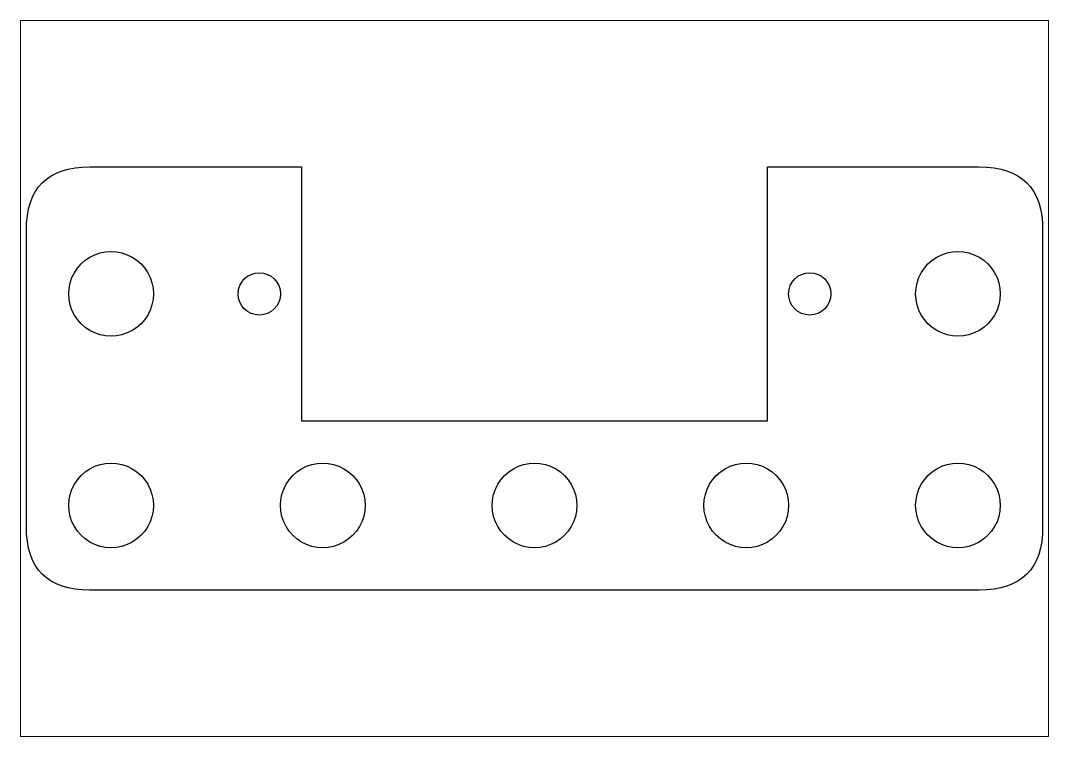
# Paper-space layout 'Layout1' of a CAD drawing. Extents: x 29 to 258, y 20 to 180.
# The model-space entities are those that its viewports show. They can reach past a viewport. Long polylines and large blocks are cut down to what shows.
import ezdxf

# ---------------------------------------------------------------- set-up
doc = ezdxf.new("R2010")
doc.units = 0
doc.layers.get('0').update_dxf_attribs({"linetype": 'CONTINUOUS'})
doc.layers.add('LAYER_1', color=7, linetype='CONTINUOUS')

msp = doc.modelspace()

# ---------------------------------------------------------------- linework, layer by layer
at = {"layer": 'LAYER_1', "color": 7}
for p, q in [((12, 42.999999), (21.999999, 43.000001)), ((21.999999, 43.000001), (22, 31)), ((43.999999, 31), (43.999999, 43.000001)), ((43.999999, 43.000001), (53.999999, 42.999999)), ((9, 25.999999), (9, 39.999999)), ((56.999999, 39.999999), (56.999999, 25.999999)), ((15, 36.999997), (15, 36.999997)), ((55, 36.999997), (55, 36.999997)), ((22, 31), (43.999999, 31)), ((15, 27), (15, 27)), ((25, 27), (25, 27)), ((34.999999, 27), (34.999999, 27)), ((45.000001, 27), (45.000001, 27)), ((55, 27), (55, 27)), ((53.999999, 22.999999), (12, 22.999999))]:
    msp.add_line(p, q, dxfattribs=at)
at = {"layer": 'LAYER_1', "color": 1}
for p, q in [((21, 36.999999), (21, 36.999999)), ((46.999999, 36.999999), (46.999999, 36.999999))]:
    msp.add_line(p, q, dxfattribs=at)
at = {"layer": 'LAYER_1', "color": 7}
for points in [[(9, 39.999999), (9, 42.000001), (10, 42.999999), (12, 42.999999)], [(53.999999, 42.999999), (56.000001, 42.999999), (56.999999, 42.000001), (56.999999, 39.999999)], [(12, 38.732047), (12.618802, 39.089313), (13.381198, 39.089313), (14, 38.732047)], [(52, 38.732047), (52.618802, 39.089313), (53.381198, 39.089313), (54, 38.732047)], [(11, 36.999997), (11, 37.714528), (11.381198, 38.374782), (12, 38.732047)], [(14, 38.732047), (14.618802, 38.374782), (15, 37.714528), (15, 36.999997)], [(51, 36.999997), (51, 37.714528), (51.381198, 38.374782), (52, 38.732047)], [(54, 38.732047), (54.618802, 38.374782), (55, 37.714528), (55, 36.999997)], [(12, 35.267946), (11.381198, 35.625211), (11, 36.285465), (11, 36.999997)], [(15, 36.999997), (15, 36.285465), (14.618802, 35.625211), (14, 35.267946)], [(52, 35.267946), (51.381198, 35.625211), (51, 36.285465), (51, 36.999997)], [(55, 36.999997), (55, 36.285465), (54.618802, 35.625211), (54, 35.267946)], [(14, 35.267946), (13.381198, 34.91068), (12.618802, 34.91068), (12, 35.267946)], [(54, 35.267946), (53.381198, 34.91068), (52.618802, 34.91068), (52, 35.267946)], [(11, 27), (11, 27.714531), (11.381198, 28.374785), (12, 28.73205)], [(12, 28.73205), (12.618802, 29.089316), (13.381198, 29.089316), (14, 28.73205)], [(14, 28.73205), (14.618802, 28.374785), (15, 27.714531), (15, 27)], [(21, 27), (21, 27.714531), (21.381198, 28.374785), (22, 28.73205)], [(22, 28.73205), (22.618802, 29.089316), (23.381198, 29.089316), (24, 28.73205)], [(24, 28.73205), (24.618802, 28.374785), (25, 27.714531), (25, 27)], [(30.999999, 27), (30.999999, 27.714531), (31.381197, 28.374785), (31.999999, 28.73205)], [(31.999999, 28.73205), (32.618801, 29.089316), (33.381197, 29.089316), (33.999999, 28.73205)], [(33.999999, 28.73205), (34.618801, 28.374785), (34.999999, 27.714531), (34.999999, 27)], [(41.000001, 27), (41.000001, 27.714531), (41.381198, 28.374785), (42.000001, 28.73205)], [(42.000001, 28.73205), (42.618803, 29.089316), (43.381198, 29.089316), (44.000001, 28.73205)], [(44.000001, 28.73205), (44.618803, 28.374785), (45.000001, 27.714531), (45.000001, 27)], [(51, 27), (51, 27.714531), (51.381198, 28.374785), (52, 28.73205)], [(52, 28.73205), (52.618802, 29.089316), (53.381198, 29.089316), (54, 28.73205)], [(54, 28.73205), (54.618802, 28.374785), (55, 27.714531), (55, 27)], [(12, 25.267949), (11.381198, 25.625214), (11, 26.285468), (11, 27)], [(15, 27), (15, 26.285468), (14.618802, 25.625214), (14, 25.267949)], [(22, 25.267949), (21.381198, 25.625214), (21, 26.285468), (21, 27)], [(25, 27), (25, 26.285468), (24.618802, 25.625214), (24, 25.267949)], [(31.999999, 25.267949), (31.381197, 25.625214), (30.999999, 26.285468), (30.999999, 27)], [(34.999999, 27), (34.999999, 26.285468), (34.618801, 25.625214), (33.999999, 25.267949)], [(42.000001, 25.267949), (41.381198, 25.625214), (41.000001, 26.285468), (41.000001, 27)], [(45, 27), (45, 26.285468), (44.618803, 25.625214), (44, 25.267949)], [(52, 25.267949), (51.381198, 25.625214), (51, 26.285468), (51, 27)], [(55, 27), (55, 26.285468), (54.618802, 25.625214), (54, 25.267949)], [(12, 22.999999), (10, 22.999999), (9, 24), (9, 25.999999)], [(56.999999, 25.999999), (56.999999, 24), (56.000001, 22.999999), (53.999999, 22.999999)], [(14, 25.267949), (13.381198, 24.910683), (12.618802, 24.910683), (12, 25.267949)], [(24, 25.267949), (23.381198, 24.910683), (22.618802, 24.910683), (22, 25.267949)], [(33.999999, 25.267949), (33.381197, 24.910683), (32.618801, 24.910683), (31.999999, 25.267949)], [(44, 25.267949), (43.381198, 24.910683), (42.618803, 24.910683), (42.000001, 25.267949)], [(54, 25.267949), (53.381198, 24.910683), (52.618802, 24.910683), (52, 25.267949)]]:
    msp.add_open_spline(points, degree=3, dxfattribs=at)
at = {"layer": 'LAYER_1', "color": 1}
for points in [[(19, 36.999999), (19, 37.552283), (19.447715, 37.999997), (20, 37.999997)], [(20, 37.999997), (20.552285, 37.999997), (21, 37.552283), (21, 36.999999)], [(45, 36.999999), (45, 37.552283), (45.447715, 37.999997), (46.000001, 37.999997)], [(46.000001, 37.999997), (46.552285, 37.999997), (46.999999, 37.552283), (46.999999, 36.999999)], [(20, 35.999999), (19.447715, 35.999999), (19, 36.447713), (19, 36.999999)], [(21, 36.999999), (21, 36.447713), (20.552285, 35.999999), (20, 35.999999)], [(46.000001, 35.999999), (45.447715, 35.999999), (45, 36.447713), (45, 36.999999)], [(46.999999, 36.999999), (46.999999, 36.447713), (46.552285, 35.999999), (46.000001, 35.999999)]]:
    msp.add_open_spline(points, degree=3, dxfattribs=at)

psp = doc.layouts.get("Layout1")

# ---------------------------------------------------------------- viewports
at = {"layer": '0', "linetype": 'Continuous'}
psp.add_viewport(center=(143.44, 99.96), size=(229.5, 159.9353), view_center_point=(33, 33), view_height=33.8324673, dxfattribs=at)

doc.saveas('drawing.dxf')
